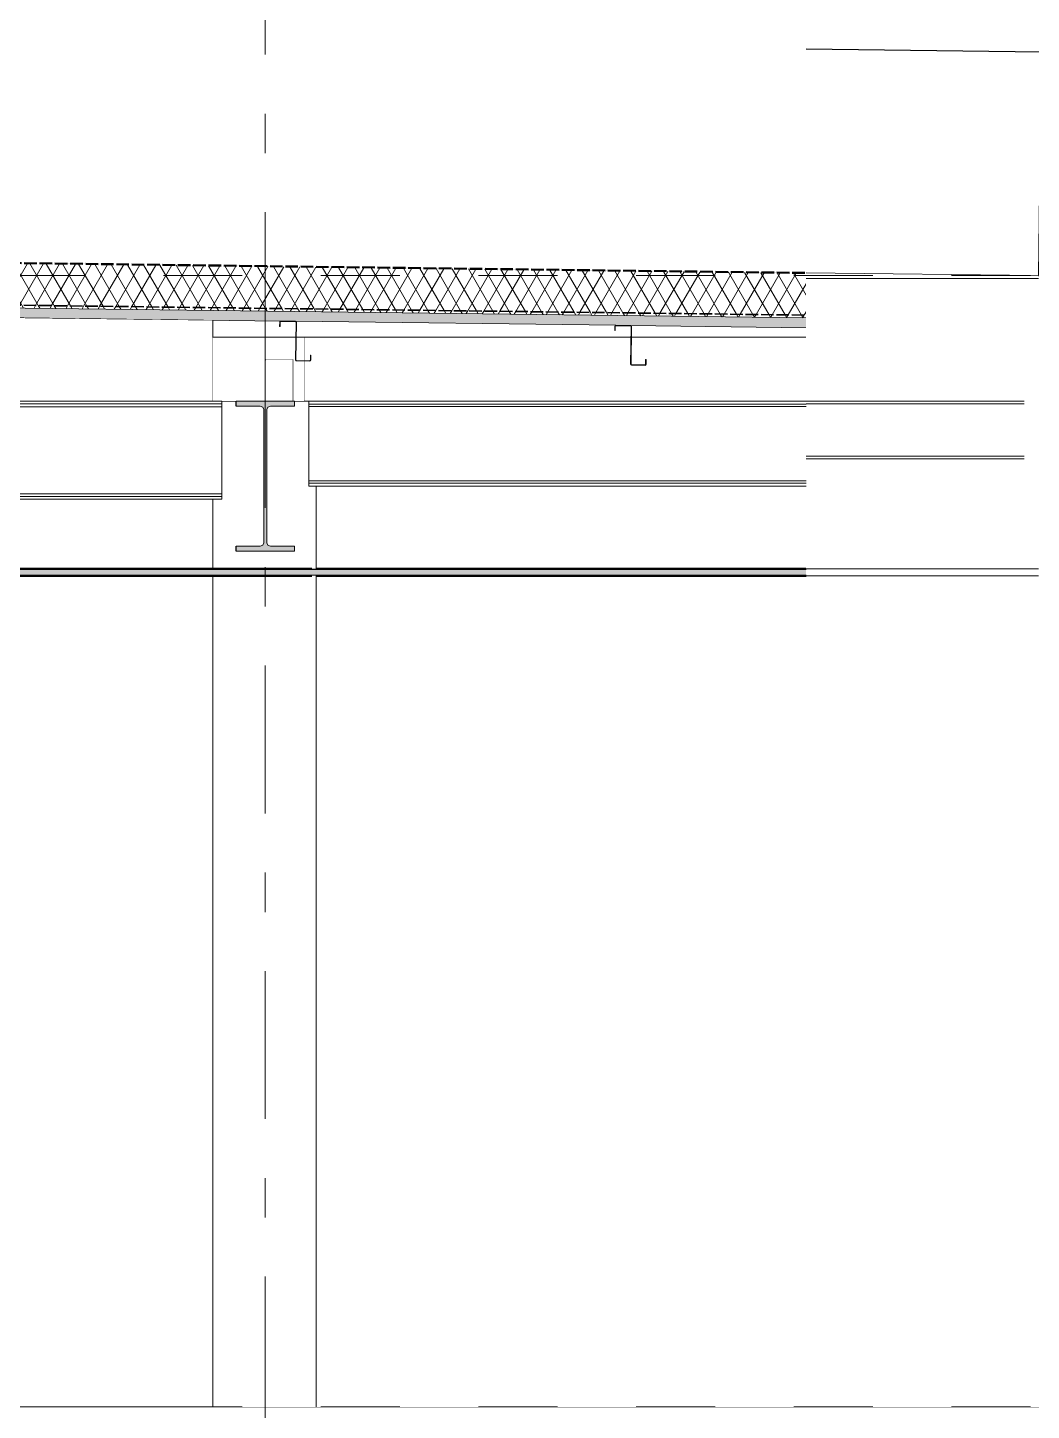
# Model space of a CAD drawing. Header units: millimetres. Extents: x -46169 to 228156, y -86316 to 18123.
# Drawn here: x 123813 to 127406, y -68973 to -64024 of the extents above; entities that cross this region are included whole.
import ezdxf
from ezdxf.enums import TextEntityAlignment as Align

# ---------------------------------------------------------------- set-up
doc = ezdxf.new("R2010")
doc.units = ezdxf.units.MM
doc.header["$MEASUREMENT"] = 0
for name, pattern in [('Dashed', [2822.222233, 1411.111116, -1411.111116]), ('Double Dashed', [1093.611073, 529.166651, -211.666656, 141.111112, -211.666656]), ('Hidden Line', [55, 45, -10]), ('Wipeout_Contour', [1000, 0, -1000])]:
    doc.linetypes.add(name, pattern=pattern)
for name, color, linetype, lineweight, true_color in [('0_Pen_No__105', 7, 'Continuous', 15, 0xa6a6a6), ('New_A-15-MG_Structural_Grid_Phase_2_Pen_No__222', 7, 'Continuous', 13, 0x65af33), ('New_A-20-M_Ceiling_Pen_No__107', 7, 'Continuous', 15, 0xa6a6a6), ('New_A-20-M_Ceiling_Pen_No__29', 7, 'Continuous', 50, 0x2a2a2a), ('New_A-20-M_Roof_Pen_No__149', 7, 'Continuous', 0, 0x2a2a2a), ('New_A-20-M_Roof_Pen_No__162', 7, 'Continuous', 0, 0xe47200), ('New_A-20-M_Roof_Pen_No__23', 7, 'Continuous', 30, 0x2a2a2a), ('New_A-20-M_Roof_Pen_No__63', 7, 'Continuous', 20, 0x606060), ('New_A-20-M_Roof_Pen_No__81', 7, 'Continuous', 20, 0x6a6a6a)]:
    doc.layers.add(name, color=color, linetype=linetype, lineweight=lineweight, true_color=true_color)
for name, color, linetype in [('A-25-M_Wall_Int', 7, 'Continuous'), ('New_A-15-MG_Structural_Grid_Phase_2', 7, 'Continuous'), ('New_A-20-M_Ceiling', 7, 'Continuous'), ('New_A-20-M_Floor_Slab', 7, 'Continuous'), ('New_A-20-M_Roof', 7, 'Continuous'), ('New_A-25-M_Wall_Int', 7, 'Continuous'), ('S-280-M_STRUCT_FRAME.IFC Import', 7, 'Continuous')]:
    doc.layers.add(name, color=color, linetype=linetype)
for name, color, linetype, lineweight in [('A-25-M_Wall_Int_Pen_No__87', 8, 'Continuous', 20), ('New_A-20-M_Ceiling_Pen_No__89', 8, 'Continuous', 20), ('New_A-20-M_Floor_Slab_Pen_No__4', 7, 'Continuous', 20), ('New_A-20-M_Roof_Pen_No__195', 7, 'Continuous', 35), ('New_A-20-M_Roof_Pen_No__4', 7, 'Continuous', 20), ('New_A-20-M_Roof_Pen_No__85', 8, 'Continuous', 20), ('New_A-25-M_Wall_Int_Pen_No__87', 8, 'Continuous', 20), ('S-280-M_STRUCT_FRAME.IFC Import_Pen_No__1', 7, 'Continuous', 13), ('S-280-M_STRUCT_FRAME.IFC Import_Pen_No__160', 5, 'Continuous', 200), ('S-280-M_STRUCT_FRAME.IFC Import_Pen_No__90', 8, 'Continuous', 20)]:
    doc.layers.add(name, color=color, linetype=linetype, lineweight=lineweight)
doc.styles.add('GENERATED_STYLE_1', font='')
doc.styles.get('GENERATED_STYLE_1').set_extended_font_data('Swis721 BT')
pattern_1 = [(60, (104446.777, -81110.96), (-43.30127, 25), []), (120, (104446.777, -81110.96), (43.30127, 25), [])]

# ---------------------------------------------------------------- blocks, each defined once
blk = doc.blocks.new('Section Elem_34_1', base_point=(104446.8, -81111))
at = {"color": 254, "linetype": 'Wipeout_Contour', "lineweight": 0, "ltscale": 19818791.29571474}
blk.add_wipeout([(117972.9, -64989.7), (117972.9, -65361), (124475.6, -65361), (124475.6, -65071.4), (123625.4, -65060.7), (123628, -65061.8), (123629, -65064.4), (123625.8, -65319.1), (123626.3, -65320.4), (123627.6, -65321), (123692.4, -65321.8), (123693.6, -65321.3), (123694.2, -65320), (123694.4, -65302.6), (123696.2, -65302.6), (123696, -65320), (123694.9, -65322.5), (123692.3, -65323.6), (123627.5, -65322.8), (123625, -65321.7), (123624, -65319.1), (123627.2, -65064.3), (123626.7, -65063.1), (123625.4, -65062.5), (123552.6, -65061.6), (123551.3, -65062.1), (123550.8, -65063.4), (123550.6, -65078.8), (123548.8, -65078.7), (123549, -65063.3), (123550.1, -65060.8), (123552.6, -65059.8), (122425.5, -65045.6), (122428.1, -65046.7), (122429.1, -65049.3), (122425.9, -65304.1), (122426.4, -65305.3), (122427.7, -65305.9), (122492.5, -65306.7), (122493.7, -65306.2), (122494.3, -65304.9), (122494.5, -65287.5), (122496.3, -65287.5), (122496.1, -65304.9), (122495, -65307.5), (122492.4, -65308.5), (122427.6, -65307.7), (122425.1, -65306.6), (122424.1, -65304), (122427.3, -65049.3), (122426.8, -65048), (122425.5, -65047.4), (122352.7, -65046.5), (122351.4, -65047), (122350.9, -65048.3), (122350.7, -65063.7), (122348.9, -65063.7), (122349.1, -65048.3), (122350.2, -65045.7), (122352.7, -65044.7), (121225.6, -65030.6), (121228.2, -65031.6), (121229.2, -65034.2), (121226, -65289), (121226.5, -65290.3), (121227.8, -65290.8), (121292.5, -65291.6), (121293.8, -65291.1), (121294.4, -65289.8), (121294.6, -65272.4), (121296.4, -65272.5), (121296.2, -65289.9), (121295.1, -65292.4), (121292.5, -65293.4), (121227.7, -65292.6), (121225.2, -65291.5), (121224.2, -65289), (121227.4, -65034.2), (121226.9, -65032.9), (121225.6, -65032.4), (121152.8, -65031.4), (121151.5, -65031.9), (121151, -65033.2), (121150.8, -65048.6), (121149, -65048.6), (121149.2, -65033.2), (121150.3, -65030.7), (121152.8, -65029.6), (120025.7, -65015.5), (120028.3, -65016.6), (120029.3, -65019.1), (120026.1, -65273.9), (120026.6, -65275.2), (120027.8, -65275.7), (120092.6, -65276.5), (120093.9, -65276), (120094.5, -65274.8), (120094.7, -65257.4), (120096.5, -65257.4), (120096.3, -65274.8), (120095.2, -65277.3), (120092.6, -65278.3), (120027.8, -65277.5), (120025.3, -65276.4), (120024.3, -65273.9), (120027.5, -65019.1), (120027, -65017.8), (120025.7, -65017.3), (119952.9, -65016.4), (119951.6, -65016.9), (119951.1, -65018.1), (119950.9, -65033.5), (119949.1, -65033.5), (119949.3, -65018.1), (119950.4, -65015.6), (119952.9, -65014.6), (118825.8, -65000.4), (118828.3, -65001.5), (118829.4, -65004), (118826.2, -65258.8), (118826.7, -65260.1), (118827.9, -65260.6), (118892.7, -65261.5), (118894, -65260.9), (118894.6, -65259.7), (118894.8, -65242.3), (118896.6, -65242.3), (118896.4, -65259.7), (118895.3, -65262.2), (118892.7, -65263.3), (118827.9, -65262.4), (118825.4, -65261.4), (118824.4, -65258.8), (118827.6, -65004), (118827.1, -65002.7), (118825.8, -65002.2), (118753, -65001.3), (118751.7, -65001.8), (118751.2, -65003.1), (118751, -65018.5), (118749.2, -65018.4), (118749.4, -65003), (118750.5, -65000.5), (118753, -64999.5)], dxfattribs=at).dxf.layer = 'New_A-25-M_Wall_Int'
at = {"color": 254, "linetype": 'Wipeout_Contour', "lineweight": 0, "ltscale": 551829.099183}
blk.add_wipeout([(117972.9, -65961), (124475.6, -65961), (124475.6, -65712.4), (117972.9, -65712.4)], dxfattribs=at).dxf.layer = 'New_A-25-M_Wall_Int'
at = {"color": 254, "linetype": 'Wipeout_Contour', "lineweight": 0, "ltscale": 1104510.557825293}
blk.add_wipeout([(117972.9, -68961), (118756.6, -68961), (118756.6, -66503), (120266.6, -66503), (120266.6, -68961), (124475.6, -68961), (124475.6, -65986), (117972.9, -65986)], dxfattribs=at).dxf.layer = 'New_A-25-M_Wall_Int'
at = {"layer": 'New_A-25-M_Wall_Int_Pen_No__87', "linetype": 'Continuous'}
blk.add_line((124475.6, -65361), (124475.6, -65071.4), dxfattribs=at)
blk = doc.blocks.new('Section Elem_53_1', base_point=(104446.8, -81111))
at = {"color": 254, "linetype": 'Wipeout_Contour', "lineweight": 0, "ltscale": 597498.773661}
blk.add_wipeout([(138338.7, -68986), (138338.7, -68961), (126599.8, -68961), (126599.8, -68986)], dxfattribs=at).dxf.layer = 'New_A-20-M_Floor_Slab'
at = {"color": 254, "linetype": 'Wipeout_Contour', "lineweight": 0, "ltscale": 547309.166402}
blk.add_wipeout([(109585.8, -68961), (109585.8, -68986), (126599.8, -68986), (126599.8, -68961)], dxfattribs=at).dxf.layer = 'New_A-20-M_Floor_Slab'
at = {"layer": 'New_A-20-M_Floor_Slab_Pen_No__4', "linetype": 'Continuous', "flags": 128}
blk.add_lwpolyline([(137948.8, -68961), (126599.8, -68961), (117972.9, -68961)], dxfattribs=at)
blk = doc.blocks.new('Section Elem_59_1', base_point=(104446.8, -81111))
at = {"color": 254, "linetype": 'Wipeout_Contour', "lineweight": 0, "ltscale": 563283.554321}
blk.add_wipeout([(124475.6, -65712.4), (124475.6, -65961), (124490.6, -65961), (124490.6, -65712.4)], dxfattribs=at).dxf.layer = 'New_A-25-M_Wall_Int'
at = {"color": 254, "linetype": 'Wipeout_Contour', "lineweight": 0, "ltscale": 566398.071109}
blk.add_wipeout([(124490.6, -65986), (124475.6, -65986), (124475.6, -68961), (124490.6, -68961)], dxfattribs=at).dxf.layer = 'New_A-25-M_Wall_Int'
at = {"layer": 'New_A-25-M_Wall_Int_Pen_No__87', "linetype": 'Continuous'}
for p, q in [((124475.6, -65961), (124475.6, -65712.4)), ((124475.6, -68961), (124475.6, -65986))]:
    blk.add_line(p, q, dxfattribs=at)
blk = doc.blocks.new('Section Elem_69_1', base_point=(104446.8, -81111))
at = {"color": 254, "linetype": 'Wipeout_Contour', "lineweight": 0, "ltscale": 4244827.226871553}
blk.add_wipeout([(125973.1, -65132.5), (124801.9, -65132.5), (124801.9, -65215.9), (124823.8, -65216.2), (124824.9, -65215.7), (124825.4, -65214.6), (124825.6, -65196.8), (124827.2, -65196.8), (124827, -65214.6), (124826.1, -65216.9), (124823.8, -65217.8), (124801.9, -65217.5), (124801.9, -65361), (126599.8, -65361), (126599.8, -65132.5), (125974.7, -65132.5), (125973.5, -65229), (125974, -65230.2), (125975.1, -65230.6), (126023.7, -65231.3), (126024.8, -65230.8), (126025.3, -65229.7), (126025.6, -65211.9), (126027.2, -65211.9), (126026.9, -65229.7), (126026, -65232), (126023.7, -65232.9), (125975.1, -65232.2), (125972.8, -65231.3), (125971.9, -65229)], dxfattribs=at).dxf.layer = 'New_A-25-M_Wall_Int'
at = {"color": 254, "linetype": 'Wipeout_Contour', "lineweight": 0, "ltscale": 567630.614151}
blk.add_wipeout([(124845.8, -65961), (126599.8, -65961), (126599.8, -65665.4), (124845.8, -65665.4)], dxfattribs=at).dxf.layer = 'New_A-25-M_Wall_Int'
at = {"color": 254, "linetype": 'Wipeout_Contour', "lineweight": 0, "ltscale": 578885.647202}
blk.add_wipeout([(124845.8, -68961), (131183.1, -68961), (131183.1, -65986), (124845.8, -65986)], dxfattribs=at).dxf.layer = 'New_A-25-M_Wall_Int'
at = {"layer": 'New_A-25-M_Wall_Int_Pen_No__87', "linetype": 'Continuous'}
for p, q in [((124801.9, -65132.5), (125973.1, -65132.5)), ((124801.9, -65132.5), (124801.9, -65215.9)), ((125974.7, -65132.5), (126599.8, -65132.5)), ((124801.9, -65217.5), (124801.9, -65361))]:
    blk.add_line(p, q, dxfattribs=at)
blk = doc.blocks.new('Section Elem_118_1', base_point=(104446.8, -81111))
at = {"color": 254, "linetype": 'Wipeout_Contour', "lineweight": 0, "ltscale": 4226847.589183445}
blk.add_wipeout([(124490.6, -65961), (124830.8, -65961), (124830.8, -65665.4), (124819.3, -65665.4), (124819.3, -65654.7), (124819.3, -65371.7), (124819.3, -65361), (124768.9, -65361), (124768.9, -65378.4), (124682, -65378.4), (124673, -65382.1), (124669.3, -65391.1), (124669.3, -65867.6), (124673, -65876.5), (124682, -65880.3), (124768.9, -65880.3), (124768.9, -65897.7), (124558.9, -65897.7), (124558.9, -65880.3), (124645.8, -65880.3), (124654.7, -65876.5), (124658.5, -65867.6), (124658.5, -65391.1), (124654.7, -65382.1), (124645.8, -65378.4), (124558.9, -65378.4), (124558.9, -65361), (124508.5, -65361), (124508.5, -65712.4), (124490.6, -65712.4)], dxfattribs=at).dxf.layer = 'New_A-25-M_Wall_Int'
at = {"color": 254, "linetype": 'Wipeout_Contour', "lineweight": 0, "ltscale": 567022.878956}
blk.add_wipeout([(124830.8, -65986), (124490.6, -65986), (124490.6, -68961), (124830.8, -68961)], dxfattribs=at).dxf.layer = 'New_A-25-M_Wall_Int'
at = {"layer": 'New_A-25-M_Wall_Int_Pen_No__87', "linetype": 'Continuous'}
for p, q in [((124558.9, -65361), (124508.5, -65361)), ((124819.3, -65361), (124768.9, -65361))]:
    blk.add_line(p, q, dxfattribs=at)
blk = doc.blocks.new('Section Elem_122_1', base_point=(104446.8, -81111))
at = {"color": 254, "linetype": 'Wipeout_Contour', "lineweight": 0, "ltscale": 572511.142162}
blk.add_wipeout([(126599.8, -65986), (127431.9, -65986), (127431.9, -65961), (126599.8, -65961)], dxfattribs=at).dxf.layer = 'New_A-20-M_Ceiling'
at = {"layer": 'New_A-20-M_Ceiling_Pen_No__107', "linetype": 'Continuous'}
blk.add_hatch(color=256, dxfattribs=at).paths.add_polyline_path([(117972.9, -65961), (117972.9, -65986), (126599.8, -65986), (126599.8, -65961)])
at = {"layer": 'New_A-20-M_Ceiling_Pen_No__29', "linetype": 'Continuous'}
for p, q in [((126599.8, -65961), (117972.9, -65961)), ((126599.8, -65986), (117972.9, -65986))]:
    blk.add_line(p, q, dxfattribs=at)
at = {"layer": 'New_A-20-M_Ceiling_Pen_No__89', "linetype": 'Continuous'}
blk.add_line((126599.8, -65986), (127431.9, -65986), dxfattribs=at)
blk = doc.blocks.new('*X169', base_point=(104446.8, -81111))
at = {"layer": 'New_A-20-M_Roof_Pen_No__162', "linetype": 'Continuous'}
for points in [[(123947.6, -64869.7), (124097.6, -64871.6), (124097.6, -64869.6), (123947.6, -64867.7)], [(124247.6, -64873.5), (124397.6, -64875.4), (124397.6, -64873.4), (124247.6, -64871.5)], [(124547.6, -64877.3), (124697.6, -64879.2), (124697.6, -64877.2), (124547.6, -64875.3)], [(124847.6, -64881.1), (124997.6, -64882.9), (124997.6, -64880.9), (124847.6, -64879.1)], [(125147.6, -64884.8), (125297.6, -64886.7), (125297.6, -64884.7), (125147.6, -64882.8)], [(125447.6, -64888.6), (125597.6, -64890.5), (125597.6, -64888.5), (125447.6, -64886.6)], [(125747.6, -64892.4), (125897.6, -64894.2), (125897.6, -64892.2), (125747.6, -64890.4)], [(126047.6, -64896.1), (126197.6, -64898), (126197.6, -64896), (126047.6, -64894.1)], [(126347.6, -64899.9), (126497.6, -64901.8), (126497.6, -64899.8), (126347.6, -64897.9)]]:
    blk.add_hatch(color=256, dxfattribs=at).paths.add_polyline_path(points)
blk = doc.blocks.new('Section Elem_138_1', base_point=(104446.8, -81111))
at = {"layer": 'New_A-20-M_Roof_Pen_No__4', "linetype": 'Continuous'}
for p, q in [((125918.5, -65089.5), (125972.1, -65090.2)), ((125972.1, -65090.2), (126599.8, -65098.1))]:
    blk.add_line(p, q, dxfattribs=at)
at = {"color": 254, "linetype": 'Wipeout_Contour', "lineweight": 0, "ltscale": 570569.744749}
blk.add_wipeout([(127431.7, -64911.5), (126599.8, -64901.1), (126599.8, -64921.6), (127431.7, -64921.6)], dxfattribs=at).dxf.layer = 'New_A-20-M_Roof'
at = {"color": 254, "linetype": 'Wipeout_Contour', "lineweight": 0, "ltscale": 552749.985997}
blk.add_wipeout([(117421.2, -64785.7), (117421.2, -64787.7), (126599.8, -64903.1), (126599.8, -64901.1)], dxfattribs=at).dxf.layer = 'New_A-20-M_Roof'
at = {"layer": 'New_A-20-M_Roof'}
blk.add_blockref('*X169', (104446.8, -81111), dxfattribs=at)
at = {"color": 254, "linetype": 'Wipeout_Contour', "lineweight": 0, "ltscale": 552891.230571}
blk.add_wipeout([(117421.2, -64787.7), (117419.3, -64937.7), (126599.8, -65053.1), (126599.8, -64903.1)], dxfattribs=at).dxf.layer = 'New_A-20-M_Roof'
at = {"layer": 'New_A-20-M_Roof_Pen_No__85', "linetype": 'Continuous'}
h = blk.add_hatch(dxfattribs=at)
h.set_pattern_fill('Batt_Insulation_0001', color=256, style=0, pattern_type=2)
h.set_pattern_definition(pattern_1)
h.paths.add_polyline_path([(117421.2, -64787.7), (117419.3, -64937.7), (126599.8, -65053.1), (126599.8, -64903.1)])
at = {"layer": 'New_A-20-M_Roof_Pen_No__195', "linetype": 'Hidden Line'}
for p, q in [((117421.2, -64785.7), (126599.8, -64901.1)), ((117421.2, -64787.7), (126599.8, -64903.1))]:
    blk.add_line(p, q, dxfattribs=at)
at = {"color": 254, "linetype": 'Wipeout_Contour', "lineweight": 0, "ltscale": 553039.890236}
blk.add_wipeout([(117419.3, -64937.7), (117419.2, -64947.7), (126599.8, -65063.1), (126599.8, -65053.1)], dxfattribs=at).dxf.layer = 'New_A-20-M_Roof'
at = {"layer": 'New_A-20-M_Roof_Pen_No__81', "linetype": 'Continuous', "lineweight": 0, "true_color": 0x353535}
blk.add_hatch(color=250, dxfattribs=at).paths.add_polyline_path([(117419.2, -64947.7), (117418.8, -64982.7), (126599.8, -65098.1), (126599.8, -65063.1)])
at = {"layer": 'New_A-20-M_Roof_Pen_No__85', "linetype": 'Continuous'}
h = blk.add_hatch(dxfattribs=at)
h.set_pattern_fill('Batt_Insulation_0001', color=256, style=0, pattern_type=2)
h.set_pattern_definition(pattern_1)
h.paths.add_polyline_path([(117419.3, -64937.7), (117419.2, -64947.7), (126599.8, -65063.1), (126599.8, -65053.1)])
at = {"layer": 'New_A-20-M_Roof_Pen_No__149', "linetype": 'Continuous'}
blk.add_line((117419.2, -64947.7), (126599.8, -65063.1), dxfattribs=at)
at = {"layer": 'New_A-20-M_Roof_Pen_No__195', "linetype": 'Hidden Line'}
blk.add_line((117419.3, -64937.7), (126599.8, -65053.1), dxfattribs=at)
at = {"layer": 'New_A-20-M_Roof_Pen_No__4', "linetype": 'Continuous'}
for p, q in [((123625.4, -65060.7), (124718.6, -65074.4)), ((124718.6, -65074.4), (124772.2, -65075.1)), ((124772.2, -65075.1), (125918.5, -65089.5))]:
    blk.add_line(p, q, dxfattribs=at)
blk = doc.blocks.new('Section Elem_147_1', base_point=(104446.8, -81111))
at = {"color": 254, "linetype": 'Wipeout_Contour', "lineweight": 0, "ltscale": 564496.276602}
blk.add_wipeout([(124830.8, -65665.4), (124830.8, -65961), (124845.8, -65961), (124845.8, -65665.4)], dxfattribs=at).dxf.layer = 'New_A-25-M_Wall_Int'
at = {"color": 254, "linetype": 'Wipeout_Contour', "lineweight": 0, "ltscale": 567647.701915}
blk.add_wipeout([(124845.8, -65986), (124830.8, -65986), (124830.8, -68961), (124845.8, -68961)], dxfattribs=at).dxf.layer = 'New_A-25-M_Wall_Int'
at = {"layer": 'New_A-25-M_Wall_Int_Pen_No__87', "linetype": 'Continuous'}
for p, q in [((124845.8, -65665.4), (124845.8, -65961)), ((124845.8, -65986), (124845.8, -68961))]:
    blk.add_line(p, q, dxfattribs=at)
blk = doc.blocks.new('Section Elem_160_1', base_point=(104446.8, -81111))
at = {"color": 254, "linetype": 'Wipeout_Contour', "lineweight": 0, "ltscale": 563074.184369}
blk.add_wipeout([(124763.8, -65211), (124663.8, -65211), (124663.8, -65361), (124763.8, -65361)], dxfattribs=at).dxf.layer = 'New_A-25-M_Wall_Int'
at = {"layer": 'New_A-25-M_Wall_Int_Pen_No__87', "linetype": 'Continuous'}
for p, q in [((124663.8, -65211), (124763.8, -65211)), ((124663.8, -65361), (124663.8, -65211)), ((124763.8, -65211), (124763.8, -65361))]:
    blk.add_line(p, q, dxfattribs=at)
blk = doc.blocks.new('Section Elem_161_1', base_point=(104446.8, -81111))
at = {"color": 254, "linetype": 'Wipeout_Contour', "lineweight": 0, "ltscale": 1283988.052767449}
blk.add_wipeout([(127441.9, -64111.6), (126599.8, -64101), (126599.8, -64901.1), (127431.8, -64911.5), (127434.2, -64721.1), (127431.7, -64714.9), (127431.7, -64368.9), (127435.4, -64360.2), (127438.8, -64358.8)], dxfattribs=at).dxf.layer = 'New_A-20-M_Roof'
at = {"color": 254, "linetype": 'Wipeout_Contour', "lineweight": 0, "ltscale": 571522.166273}
blk.add_wipeout([(127531.8, -64912.8), (127541.9, -64112.8), (127441.9, -64111.6), (127431.8, -64911.5)], dxfattribs=at).dxf.layer = 'New_A-20-M_Roof'
at = {"layer": 'New_A-20-M_Roof_Pen_No__23', "linetype": 'Continuous'}
for p, q in [((127441.9, -64111.6), (127431.8, -64911.5)), ((127541.9, -64112.8), (127531.8, -64912.8)), ((127431.8, -64911.5), (127531.8, -64912.8))]:
    blk.add_line(p, q, dxfattribs=at)
at = {"layer": 'New_A-20-M_Roof_Pen_No__23', "linetype": 'Continuous', "flags": 128}
blk.add_lwpolyline([(127541.9, -64112.8), (127441.9, -64111.6), (126599.8, -64101)], dxfattribs=at)
at = {"layer": 'New_A-20-M_Roof_Pen_No__63', "linetype": 'Continuous'}
blk.add_line((126599.8, -64901.1), (127431.8, -64911.5), dxfattribs=at)
blk = doc.blocks.new('Section Elem_197_1', base_point=(104446.8, -81111))
at = {"color": 254, "linetype": 'Wipeout_Contour', "lineweight": 0, "ltscale": 1688963.546971395}
blk.add_wipeout([(124475.6, -65361), (124663.8, -65361), (124663.8, -65211), (124763.8, -65211), (124763.8, -65361), (124801.9, -65361), (124801.9, -65217.5), (124775.2, -65217.2), (124772.9, -65216.2), (124772, -65213.9), (124773.1, -65132.5), (124475.6, -65132.5)], dxfattribs=at).dxf.layer = 'New_A-25-M_Wall_Int'
at = {"color": 254, "linetype": 'Wipeout_Contour', "lineweight": 0, "ltscale": 844710.031398}
blk.add_wipeout([(124774.7, -65132.5), (124773.6, -65213.9), (124774.1, -65215.1), (124775.2, -65215.6), (124801.9, -65215.9), (124801.9, -65132.5)], dxfattribs=at).dxf.layer = 'New_A-25-M_Wall_Int'
at = {"layer": 'New_A-25-M_Wall_Int_Pen_No__87', "linetype": 'Continuous'}
for p, q in [((124475.6, -65132.5), (124773.1, -65132.5)), ((124774.7, -65132.5), (124801.9, -65132.5))]:
    blk.add_line(p, q, dxfattribs=at)
blk = doc.blocks.new('Section Elem_213_1', base_point=(104446.8, -81111))
at = {"color": 254, "linetype": 'Wipeout_Contour', "lineweight": 0, "ltscale": 1717641.603940138}
blk.add_wipeout([(126599.8, -64921.6), (126599.8, -65961), (127431.9, -65961), (127431.9, -65567.8), (127431.8, -65567.8), (127431.8, -65558.2), (127431.9, -65558.2), (127431.9, -65370.6), (127431.8, -65370.6), (127431.8, -65361), (127431.9, -65361), (127431.9, -64921.6)], dxfattribs=at).dxf.layer = 'A-25-M_Wall_Int'
at = {"layer": 'A-25-M_Wall_Int_Pen_No__87', "linetype": 'Continuous'}
for p, q in [((126599.8, -64921.6), (127431.9, -64921.6)), ((126599.8, -65961), (127431.9, -65961))]:
    blk.add_line(p, q, dxfattribs=at)
blk = doc.blocks.new('Section Elem_335_1', base_point=(104446.8, -81111))
at = {"layer": 'S-280-M_STRUCT_FRAME.IFC Import_Pen_No__160', "linetype": 'Continuous', "lineweight": 0, "true_color": 0x00007f}
blk.add_hatch(color=176, dxfattribs=at).paths.add_polyline_path([(124772, -65213.9), (124772.9, -65216.2), (124775.2, -65217.2), (124823.8, -65217.8), (124826.1, -65216.9), (124827, -65214.6), (124827.2, -65196.8), (124825.6, -65196.8), (124825.4, -65214.6), (124824.9, -65215.7), (124823.8, -65216.2), (124775.2, -65215.6), (124774.1, -65215.1), (124773.6, -65213.9), (124775.3, -65078.4), (124774.4, -65076.1), (124772.2, -65075.1), (124718.6, -65074.4), (124716.3, -65075.4), (124715.3, -65077.6), (124715.1, -65093.4), (124716.7, -65093.4), (124716.9, -65077.6), (124717.4, -65076.5), (124718.6, -65076), (124772.2, -65076.7), (124773.3, -65077.2), (124773.7, -65078.3)])
at = {"layer": 'S-280-M_STRUCT_FRAME.IFC Import_Pen_No__1', "linetype": 'Continuous'}
for p, q in [((124718.6, -65074.4), (124716.3, -65075.4)), ((124772.2, -65075.1), (124774.4, -65076.1)), ((124715.1, -65093.4), (124716.7, -65093.4)), ((124825.6, -65196.8), (124827.2, -65196.8))]:
    blk.add_line(p, q, dxfattribs=at)
at = {"layer": 'S-280-M_STRUCT_FRAME.IFC Import_Pen_No__1', "linetype": 'Continuous', "flags": 128}
for points in [[(124716.3, -65075.4), (124715.3, -65077.6), (124715.1, -65093.4)], [(124717.4, -65076.5), (124716.9, -65077.6), (124716.7, -65093.4)], [(124773.3, -65077.2), (124772.2, -65076.7), (124718.6, -65076), (124717.4, -65076.5)], [(124773.3, -65077.2), (124773.7, -65078.3), (124772, -65213.9), (124772.9, -65216.2)], [(124774.4, -65076.1), (124775.3, -65078.4), (124773.6, -65213.9), (124774.1, -65215.1)], [(124772.9, -65216.2), (124775.2, -65217.2), (124823.8, -65217.8), (124826.1, -65216.9)], [(124774.1, -65215.1), (124775.2, -65215.6), (124823.8, -65216.2), (124824.9, -65215.7)], [(124825.6, -65196.8), (124825.4, -65214.6), (124824.9, -65215.7)], [(124827.2, -65196.8), (124827, -65214.6), (124826.1, -65216.9)]]:
    blk.add_lwpolyline(points, dxfattribs=at)
blk = doc.blocks.new('Section Elem_350_1', base_point=(104446.8, -81111))
at = {"layer": 'S-280-M_STRUCT_FRAME.IFC Import_Pen_No__160', "linetype": 'Continuous', "lineweight": 0, "true_color": 0x00007f}
blk.add_hatch(color=176, dxfattribs=at).paths.add_polyline_path([(125971.9, -65229), (125972.8, -65231.3), (125975.1, -65232.2), (126023.7, -65232.9), (126026, -65232), (126026.9, -65229.7), (126027.2, -65211.9), (126025.6, -65211.9), (126025.3, -65229.7), (126024.8, -65230.8), (126023.7, -65231.3), (125975.1, -65230.6), (125974, -65230.2), (125973.5, -65229), (125975.2, -65093.4), (125974.3, -65091.2), (125972.1, -65090.2), (125918.5, -65089.5), (125916.2, -65090.4), (125915.2, -65092.7), (125915, -65108.5), (125916.6, -65108.5), (125916.8, -65092.7), (125917.3, -65091.6), (125918.5, -65091.1), (125972.1, -65091.8), (125973.2, -65092.3), (125973.6, -65093.4)])
at = {"layer": 'S-280-M_STRUCT_FRAME.IFC Import_Pen_No__1', "linetype": 'Continuous'}
for p, q in [((125915, -65108.5), (125916.6, -65108.5)), ((125918.5, -65089.5), (125916.2, -65090.4)), ((125972.1, -65090.2), (125974.3, -65091.2)), ((126025.6, -65211.9), (126027.2, -65211.9))]:
    blk.add_line(p, q, dxfattribs=at)
at = {"layer": 'S-280-M_STRUCT_FRAME.IFC Import_Pen_No__1', "linetype": 'Continuous', "flags": 128}
for points in [[(125916.2, -65090.4), (125915.2, -65092.7), (125915, -65108.5)], [(125917.3, -65091.6), (125916.8, -65092.7), (125916.6, -65108.5)], [(125973.2, -65092.3), (125972.1, -65091.8), (125918.5, -65091.1), (125917.3, -65091.6)], [(125973.2, -65092.3), (125973.6, -65093.4), (125971.9, -65229), (125972.8, -65231.3)], [(125974.3, -65091.2), (125975.2, -65093.4), (125973.5, -65229), (125974, -65230.2)], [(125972.8, -65231.3), (125975.1, -65232.2), (126023.7, -65232.9), (126026, -65232)], [(125974, -65230.2), (125975.1, -65230.6), (126023.7, -65231.3), (126024.8, -65230.8)], [(126025.6, -65211.9), (126025.3, -65229.7), (126024.8, -65230.8)], [(126027.2, -65211.9), (126026.9, -65229.7), (126026, -65232)]]:
    blk.add_lwpolyline(points, dxfattribs=at)
blk = doc.blocks.new('Section Elem_456_1', base_point=(104446.8, -81111))
at = {"layer": 'S-280-M_STRUCT_FRAME.IFC Import_Pen_No__160', "linetype": 'Continuous', "lineweight": 0, "true_color": 0x00007f}
blk.add_hatch(color=176, dxfattribs=at).paths.add_polyline_path([(124768.9, -65897.7), (124768.9, -65880.3), (124682, -65880.3), (124673, -65876.5), (124669.3, -65867.6), (124669.3, -65391.1), (124673, -65382.1), (124682, -65378.4), (124768.9, -65378.4), (124768.9, -65361), (124558.9, -65361), (124558.9, -65378.4), (124645.8, -65378.4), (124654.7, -65382.1), (124658.5, -65391.1), (124658.5, -65867.6), (124654.7, -65876.5), (124645.8, -65880.3), (124558.9, -65880.3), (124558.9, -65897.7)])
at = {"layer": 'S-280-M_STRUCT_FRAME.IFC Import_Pen_No__1', "linetype": 'Continuous'}
for p, q in [((124558.9, -65361), (124558.9, -65378.4)), ((124768.9, -65361), (124558.9, -65361)), ((124768.9, -65361), (124768.9, -65378.4)), ((124558.9, -65880.3), (124558.9, -65897.7)), ((124768.9, -65897.7), (124558.9, -65897.7)), ((124768.9, -65880.3), (124768.9, -65897.7))]:
    blk.add_line(p, q, dxfattribs=at)
at = {"layer": 'S-280-M_STRUCT_FRAME.IFC Import_Pen_No__1', "linetype": 'Continuous', "flags": 128}
for points in [[(124654.7, -65382.1), (124645.8, -65378.4), (124558.9, -65378.4)], [(124654.7, -65382.1), (124658.5, -65391.1), (124658.5, -65867.6), (124654.7, -65876.5)], [(124673, -65382.1), (124669.3, -65391.1), (124669.3, -65867.6), (124673, -65876.5)], [(124768.9, -65378.4), (124682, -65378.4), (124673, -65382.1)], [(124654.7, -65876.5), (124645.8, -65880.3), (124558.9, -65880.3)], [(124673, -65876.5), (124682, -65880.3), (124768.9, -65880.3)]]:
    blk.add_lwpolyline(points, dxfattribs=at)
at = {"layer": 'S-280-M_STRUCT_FRAME.IFC Import_Pen_No__90', "linetype": 'Continuous'}
for p, q in [((124558.8, -65378.4), (124558.8, -65361)), ((124645.8, -65378.4), (124645.7, -65378.4)), ((124658.4, -65391.1), (124654.7, -65382.1)), ((124658.4, -65867.6), (124658.4, -65391.1)), ((124654.7, -65876.5), (124658.4, -65867.6)), ((124558.8, -65897.7), (124558.8, -65880.3)), ((124645.7, -65880.3), (124645.8, -65880.3))]:
    blk.add_line(p, q, dxfattribs=at)
blk = doc.blocks.new('Section Elem_460_1', base_point=(104446.8, -81111))
at = {"color": 254, "linetype": 'Wipeout_Contour', "lineweight": 0, "ltscale": 550990.432768}
blk.add_wipeout([(117972.9, -65370.7), (124508.5, -65370.7), (124508.5, -65361), (117972.9, -65361)], dxfattribs=at).dxf.layer = 'S-280-M_STRUCT_FRAME.IFC Import'
at = {"color": 254, "linetype": 'Wipeout_Contour', "lineweight": 0, "ltscale": 551640.619383}
blk.add_wipeout([(117972.9, -65712.4), (124508.5, -65712.4), (124508.5, -65702.7), (117972.9, -65702.7)], dxfattribs=at).dxf.layer = 'S-280-M_STRUCT_FRAME.IFC Import'
at = {"color": 254, "linetype": 'Wipeout_Contour', "lineweight": 0, "ltscale": 551002.478258}
blk.add_wipeout([(117972.9, -65373.6), (124508.5, -65373.6), (124508.5, -65370.7), (117972.9, -65370.7)], dxfattribs=at).dxf.layer = 'S-280-M_STRUCT_FRAME.IFC Import'
at = {"color": 254, "linetype": 'Wipeout_Contour', "lineweight": 0, "ltscale": 551012.164135}
blk.add_wipeout([(117972.9, -65380.9), (124508.5, -65380.9), (124508.5, -65373.6), (117972.9, -65373.6)], dxfattribs=at).dxf.layer = 'S-280-M_STRUCT_FRAME.IFC Import'
at = {"color": 254, "linetype": 'Wipeout_Contour', "lineweight": 0, "ltscale": 551315.470272}
blk.add_wipeout([(117972.9, -65692.5), (124508.5, -65692.5), (124508.5, -65380.9), (117972.9, -65380.9)], dxfattribs=at).dxf.layer = 'S-280-M_STRUCT_FRAME.IFC Import'
at = {"layer": 'S-280-M_STRUCT_FRAME.IFC Import_Pen_No__90', "linetype": 'Continuous'}
for p, q in [((117972.9, -65361), (124508.5, -65361)), ((117972.9, -65370.7), (124508.5, -65370.7)), ((117972.9, -65380.9), (124508.5, -65380.9)), ((124508.5, -65361), (124508.5, -65370.7)), ((124508.5, -65370.7), (124508.5, -65373.6)), ((124508.5, -65373.6), (124508.5, -65380.9))]:
    blk.add_line(p, q, dxfattribs=at)
at = {"color": 254, "linetype": 'Wipeout_Contour', "lineweight": 0, "ltscale": 551618.800426}
blk.add_wipeout([(117972.9, -65699.7), (124508.5, -65699.7), (124508.5, -65692.5), (117972.9, -65692.5)], dxfattribs=at).dxf.layer = 'S-280-M_STRUCT_FRAME.IFC Import'
at = {"color": 254, "linetype": 'Wipeout_Contour', "lineweight": 0, "ltscale": 551628.523089}
blk.add_wipeout([(117972.9, -65702.7), (124508.5, -65702.7), (124508.5, -65699.7), (117972.9, -65699.7)], dxfattribs=at).dxf.layer = 'S-280-M_STRUCT_FRAME.IFC Import'
at = {"layer": 'S-280-M_STRUCT_FRAME.IFC Import_Pen_No__90', "linetype": 'Continuous'}
for p, q in [((124508.5, -65380.9), (124508.5, -65692.5)), ((117972.9, -65692.5), (124508.5, -65692.5)), ((117972.9, -65702.7), (124508.5, -65702.7)), ((117972.9, -65712.4), (124508.5, -65712.4)), ((124508.5, -65692.5), (124508.5, -65699.7)), ((124508.5, -65699.7), (124508.5, -65702.7)), ((124508.5, -65702.7), (124508.5, -65712.4))]:
    blk.add_line(p, q, dxfattribs=at)
blk = doc.blocks.new('Section Elem_461_1', base_point=(104446.8, -81111))
at = {"color": 254, "linetype": 'Wipeout_Contour', "lineweight": 0, "ltscale": 566756.55112}
blk.add_wipeout([(124819.3, -65371.7), (126599.8, -65371.7), (126599.8, -65361), (124819.3, -65361)], dxfattribs=at).dxf.layer = 'S-280-M_STRUCT_FRAME.IFC Import'
at = {"color": 254, "linetype": 'Wipeout_Contour', "lineweight": 0, "ltscale": 567299.50305}
blk.add_wipeout([(124819.3, -65654.7), (124819.3, -65665.4), (126599.8, -65665.4), (126599.8, -65654.7)], dxfattribs=at).dxf.layer = 'S-280-M_STRUCT_FRAME.IFC Import'
at = {"color": 254, "linetype": 'Wipeout_Contour', "lineweight": 0, "ltscale": 566768.828703}
blk.add_wipeout([(124819.3, -65371.7), (124819.3, -65374.3), (126599.8, -65374.3), (126599.8, -65371.7)], dxfattribs=at).dxf.layer = 'S-280-M_STRUCT_FRAME.IFC Import'
at = {"color": 254, "linetype": 'Wipeout_Contour', "lineweight": 0, "ltscale": 566777.041562}
blk.add_wipeout([(124819.3, -65374.3), (124819.3, -65380.6), (126599.8, -65380.6), (126599.8, -65374.3)], dxfattribs=at).dxf.layer = 'S-280-M_STRUCT_FRAME.IFC Import'
at = {"color": 254, "linetype": 'Wipeout_Contour', "lineweight": 0, "ltscale": 567027.982486}
blk.add_wipeout([(124819.3, -65645.8), (126599.8, -65645.8), (126599.8, -65380.6), (124819.3, -65380.6)], dxfattribs=at).dxf.layer = 'S-280-M_STRUCT_FRAME.IFC Import'
at = {"layer": 'S-280-M_STRUCT_FRAME.IFC Import_Pen_No__90', "linetype": 'Continuous'}
for p, q in [((124819.3, -65361), (124819.3, -65371.7)), ((124819.3, -65361), (126599.8, -65361)), ((124819.3, -65371.7), (124819.3, -65374.3)), ((124819.3, -65371.7), (126599.8, -65371.7)), ((124819.3, -65374.3), (124819.3, -65380.6)), ((124819.3, -65380.6), (126599.8, -65380.6))]:
    blk.add_line(p, q, dxfattribs=at)
at = {"color": 254, "linetype": 'Wipeout_Contour', "lineweight": 0, "ltscale": 567278.940809}
blk.add_wipeout([(124819.3, -65645.8), (124819.3, -65652.1), (126599.8, -65652.1), (126599.8, -65645.8)], dxfattribs=at).dxf.layer = 'S-280-M_STRUCT_FRAME.IFC Import'
at = {"color": 254, "linetype": 'Wipeout_Contour', "lineweight": 0, "ltscale": 567287.18107}
blk.add_wipeout([(124819.3, -65652.1), (124819.3, -65654.7), (126599.8, -65654.7), (126599.8, -65652.1)], dxfattribs=at).dxf.layer = 'S-280-M_STRUCT_FRAME.IFC Import'
at = {"layer": 'S-280-M_STRUCT_FRAME.IFC Import_Pen_No__90', "linetype": 'Continuous'}
for p, q in [((124819.3, -65380.6), (124819.3, -65645.8)), ((124819.3, -65645.8), (124819.3, -65652.1)), ((124819.3, -65645.8), (126599.8, -65645.8)), ((124819.3, -65652.1), (124819.3, -65654.7)), ((124819.3, -65654.7), (126599.8, -65654.7)), ((124819.3, -65654.7), (124819.3, -65665.4)), ((124819.3, -65665.4), (126599.8, -65665.4))]:
    blk.add_line(p, q, dxfattribs=at)
blk = doc.blocks.new('Section Elem_473_1', base_point=(104446.8, -81111))
at = {"layer": 'S-280-M_STRUCT_FRAME.IFC Import_Pen_No__90', "linetype": 'Continuous'}
for p, q in [((127381.3, -65361), (126599.8, -65361)), ((127381.3, -65370.6), (126599.8, -65370.6)), ((127381.3, -65558.2), (126599.8, -65558.2)), ((127381.3, -65567.8), (126599.8, -65567.8))]:
    blk.add_line(p, q, dxfattribs=at)
blk = doc.blocks.new('Standard grid marker[3]_1', base_point=(124663.8, -62274.7))
at = {"layer": 'New_A-15-MG_Structural_Grid_Phase_2_Pen_No__222', "linetype": 'Double Dashed'}
for q in [(124663.8, -62274.7), (124663.8, -82171.5)]:
    blk.add_line((124663.8, -65214.1), q, dxfattribs=at)
blk.add_point((124663.8, -65214.1), dxfattribs=at)
blk.add_point((124663.8, -65214.1), dxfattribs=at)
at = {"layer": 'New_A-15-MG_Structural_Grid_Phase_2_Pen_No__222', "style": 'GENERATED_STYLE_1'}
for tag, p in [('AC_MarkerText_1_0', (124663.8, -61731.4)), ('AC_MarkerText_1_1', (124663.8, -85567.7))]:
    blk.add_attdef(tag, text='', height=350, rotation=360, dxfattribs=at).set_placement(p, align=Align.MIDDLE_CENTER)
blk = doc.blocks.new('A03 Atrium Longitudinal Section_STORY_MARKER', base_point=(104446.8, -81111))
at = {"layer": '0_Pen_No__105', "linetype": 'Dashed', "ltscale": 0.2}
for p, q in [((105107.6, -64911), (184115, -64911)), ((105107.6, -68961), (184115, -68961))]:
    blk.add_line(p, q, dxfattribs=at)

msp = doc.modelspace()

# ---------------------------------------------------------------- block references
at = {"layer": 'New_A-25-M_Wall_Int'}
msp.add_blockref('Section Elem_34_1', (104446.8, -81111), dxfattribs=at)

# ---------------------------------------------------------------- next in the draw order: block references
at = {"layer": 'New_A-20-M_Floor_Slab'}
msp.add_blockref('Section Elem_53_1', (104446.8, -81111), dxfattribs=at)

# ---------------------------------------------------------------- next in the draw order: block references
at = {"layer": 'New_A-25-M_Wall_Int'}
for name in ['Section Elem_69_1', 'Section Elem_59_1']:
    msp.add_blockref(name, (104446.8, -81111), dxfattribs=at)

# ---------------------------------------------------------------- next in the draw order: block references
at = {"layer": 'New_A-20-M_Roof'}
msp.add_blockref('Section Elem_138_1', (104446.8, -81111), dxfattribs=at)
at = {"layer": 'New_A-25-M_Wall_Int'}
msp.add_blockref('Section Elem_118_1', (104446.8, -81111), dxfattribs=at)

# ---------------------------------------------------------------- next in the draw order: block references
at = {"layer": 'New_A-20-M_Ceiling'}
msp.add_blockref('Section Elem_122_1', (104446.8, -81111), dxfattribs=at)
at = {"layer": 'New_A-20-M_Roof'}
msp.add_blockref('Section Elem_161_1', (104446.8, -81111), dxfattribs=at)
at = {"layer": 'New_A-25-M_Wall_Int'}
msp.add_blockref('Section Elem_160_1', (104446.8, -81111), dxfattribs=at)

# ---------------------------------------------------------------- next in the draw order: block references
for name in ['Section Elem_197_1', 'Section Elem_147_1']:
    msp.add_blockref(name, (104446.8, -81111), dxfattribs=at)

# ---------------------------------------------------------------- next in the draw order: block references
at = {"layer": 'A-25-M_Wall_Int'}
msp.add_blockref('Section Elem_213_1', (104446.8, -81111), dxfattribs=at)
at = {"layer": 'S-280-M_STRUCT_FRAME.IFC Import'}
for name in ['Section Elem_335_1', 'Section Elem_350_1', 'Section Elem_460_1', 'Section Elem_456_1']:
    msp.add_blockref(name, (104446.8, -81111), dxfattribs=at)

# ---------------------------------------------------------------- next in the draw order: block references
msp.add_blockref('Section Elem_461_1', (104446.8, -81111), dxfattribs=at)

# ---------------------------------------------------------------- next in the draw order: block references
at = {"layer": 'New_A-15-MG_Structural_Grid_Phase_2', "color": 8, "linetype": 'Continuous', "lineweight": 15}
msp.add_blockref('Standard grid marker[3]_1', (124663.8, -62274.7), dxfattribs=at)
at = {"layer": 'S-280-M_STRUCT_FRAME.IFC Import'}
msp.add_blockref('Section Elem_473_1', (104446.8, -81111), dxfattribs=at)

# ---------------------------------------------------------------- next in the draw order: block references
at = {"linetype": 'Continuous', "lineweight": 0}
msp.add_blockref('A03 Atrium Longitudinal Section_STORY_MARKER', (104446.8, -81111), dxfattribs=at)

doc.saveas('drawing.dxf')
